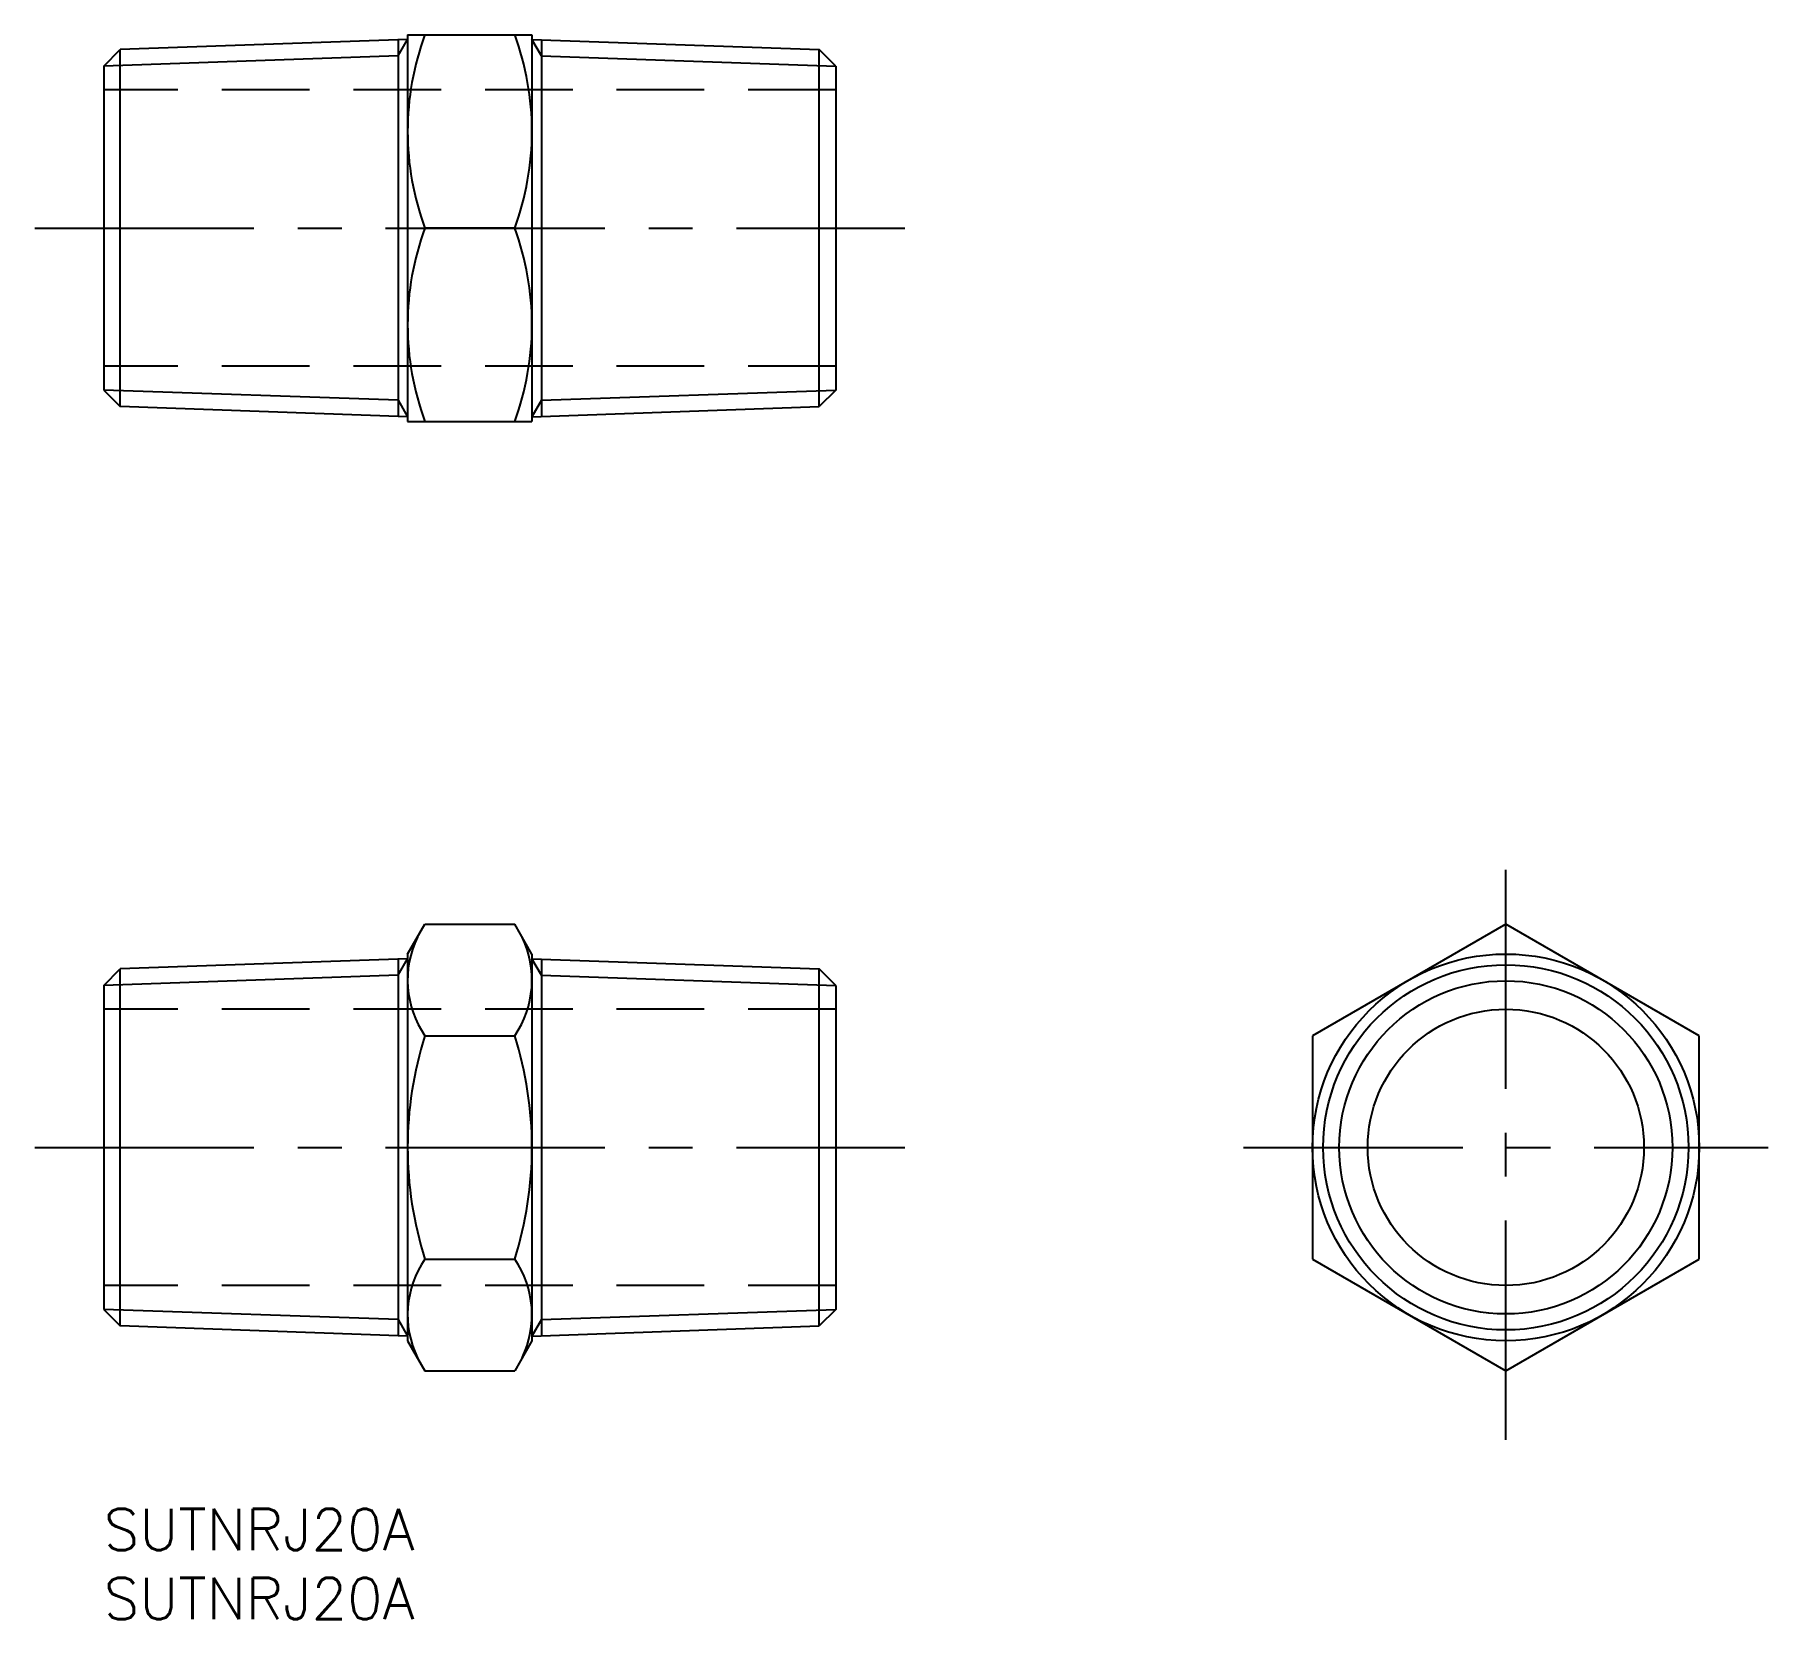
# Model space of a CAD drawing. Extents: x -5 to 121, y -8 to 107.
import ezdxf

# ---------------------------------------------------------------- set-up
doc = ezdxf.new("R2010")
doc.units = 0
doc.header["$LTSCALE"] = 0.5
doc.linetypes.add('CENTER', pattern=[50.8, 31.75, -6.35, 6.35, -6.35])
doc.linetypes.add('DASHED', pattern=[19.05, 12.7, -6.35])
for name, color, linetype in [('MSM_CENTER', 1, 'CENTER'), ('MSM_CONTINUOUS', 7, 'CONTINUOUS'), ('MSM_DASHED', 4, 'DASHED'), ('MSM_NARROW', 5, 'CONTINUOUS'), ('MSM_PART_NUMBER', 7, 'CONTINUOUS')]:
    doc.layers.add(name, color=color, linetype=linetype)
doc.styles.get("Standard").update_dxf_attribs({"font": 'txt.shx', "height": 3, "bigfont": 'bigfont.shx'})

# ---------------------------------------------------------------- blocks, each defined once
blk = doc.blocks.new('*U9')
at = {"layer": 'MSM_PART_NUMBER'}
blk.add_text('SUTNRJ20A', height=3, dxfattribs=at).set_placement((0, -3))
blk = doc.blocks.new('*U10')
at = {"layer": 'MSM_PART_NUMBER'}
blk.add_text('SUTNRJ20A', height=3, dxfattribs=at).set_placement((0, -8))

msp = doc.modelspace()

# ---------------------------------------------------------------- linework, layer by layer
at = {"layer": 'MSM_CENTER'}
for p, q in [((-5, 92.73), (58, 92.73)), ((101.5, 5), (101.5, 47.33)), ((-5, 26.17), (58, 26.17)), ((82.5, 26.17), (120.5, 26.17))]:
    msp.add_line(p, q, dxfattribs=at)
at = {"layer": 'MSM_CONTINUOUS'}
for p, q in [((22, 106.73), (31, 106.73)), ((22, 106.73), (22, 78.73)), ((31, 106.73), (31, 78.73)), ((0, 104.46), (1.2, 105.66)), ((22, 106.39), (1.2, 105.66)), ((1.2, 79.8), (1.2, 105.66)), ((21.32, 106.36), (21.32, 79.1)), ((31, 106.39), (51.8, 105.66)), ((31.68, 106.36), (31.68, 79.1)), ((51.8, 79.8), (51.8, 105.66)), ((53, 104.46), (51.8, 105.66)), ((0, 104.46), (0, 81)), ((53, 104.46), (53, 81)), ((29.75, 92.73), (23.25, 92.73)), ((0, 81), (1.2, 79.8)), ((53, 81), (51.8, 79.8)), ((22, 79.07), (1.2, 79.8)), ((31, 79.07), (51.8, 79.8)), ((22, 78.73), (31, 78.73)), ((22, 40.17), (23.25, 42.33)), ((23.25, 42.33), (29.75, 42.33)), ((31, 40.17), (29.75, 42.33)), ((101.5, 42.33), (87.5, 34.25)), ((115.5, 34.25), (101.5, 42.33)), ((22, 40.17), (22, 12.17)), ((31, 40.17), (31, 12.17)), ((0, 37.89), (1.2, 39.1)), ((22, 39.82), (1.2, 39.1)), ((1.2, 13.24), (1.2, 39.1)), ((21.32, 39.8), (21.32, 12.53)), ((31, 39.82), (51.8, 39.1)), ((31.68, 39.8), (31.68, 12.53)), ((51.8, 13.24), (51.8, 39.1)), ((53, 37.89), (51.8, 39.1)), ((0, 37.89), (0, 14.44)), ((53, 37.89), (53, 14.44)), ((23.25, 34.25), (29.75, 34.25)), ((87.5, 34.25), (87.5, 18.08)), ((115.5, 18.08), (115.5, 34.25)), ((23.25, 18.08), (29.75, 18.08)), ((87.5, 18.08), (101.5, 10)), ((101.5, 10), (115.5, 18.08)), ((0, 14.44), (1.2, 13.24)), ((53, 14.44), (51.8, 13.24)), ((22, 12.51), (1.2, 13.24)), ((31, 12.51), (51.8, 13.24)), ((22, 12.17), (23.25, 10)), ((31, 12.17), (29.75, 10)), ((23.25, 10), (29.75, 10))]:
    msp.add_line(p, q, dxfattribs=at)
for radius in [14, 13.22, 10]:
    msp.add_circle((101.5, 26.17), radius, dxfattribs=at)
for centre, radius, start, end in [((42.22, 99.73), 20.22, 159.7438, 200.2562), ((10.78, 99.73), 20.22, 339.7438, 20.2562), ((42.22, 85.73), 20.22, 159.7438, 200.2562), ((10.78, 85.73), 20.22, 339.7438, 20.2562), ((29.16, 38.29), 7.16, 154.3842, 214.3842), ((23.84, 38.29), 7.16, 325.6158, 25.6158), ((48.75, 26.17), 26.75, 162.412, 197.588), ((4.25, 26.17), 26.75, 342.412, 17.588), ((29.16, 14.04), 7.16, 145.6158, 205.6158), ((23.84, 14.04), 7.16, 334.3842, 34.3842)]:
    msp.add_arc(centre, radius, start, end, dxfattribs=at)
at = {"layer": 'MSM_DASHED'}
for p, q in [((53, 102.73), (0, 102.73)), ((53, 82.73), (0, 82.73)), ((53, 36.17), (0, 36.17)), ((53, 16.17), (0, 16.17))]:
    msp.add_line(p, q, dxfattribs=at)
at = {"layer": 'MSM_NARROW'}
for p, q in [((21.32, 105.2), (22, 106.39)), ((31.68, 105.2), (31, 106.39)), ((21.32, 105.2), (0, 104.46)), ((31.68, 105.2), (53, 104.46)), ((21.32, 80.26), (0, 81)), ((31.68, 80.26), (53, 81)), ((21.32, 80.26), (22, 79.07)), ((31.68, 80.26), (31, 79.07)), ((21.32, 38.64), (22, 39.82)), ((31.68, 38.64), (31, 39.82)), ((21.32, 38.64), (0, 37.89)), ((31.68, 38.64), (53, 37.89)), ((21.32, 13.7), (0, 14.44)), ((31.68, 13.7), (53, 14.44)), ((21.32, 13.7), (22, 12.51)), ((31.68, 13.7), (31, 12.51))]:
    msp.add_line(p, q, dxfattribs=at)
msp.add_circle((101.5, 26.17), 12.06, dxfattribs=at)

# ---------------------------------------------------------------- block references
at = {"layer": 'MSM_CONTINUOUS'}
for name in ['*U9', '*U10']:
    msp.add_blockref(name, (0, 0), dxfattribs=at)

doc.saveas('drawing.dxf')
